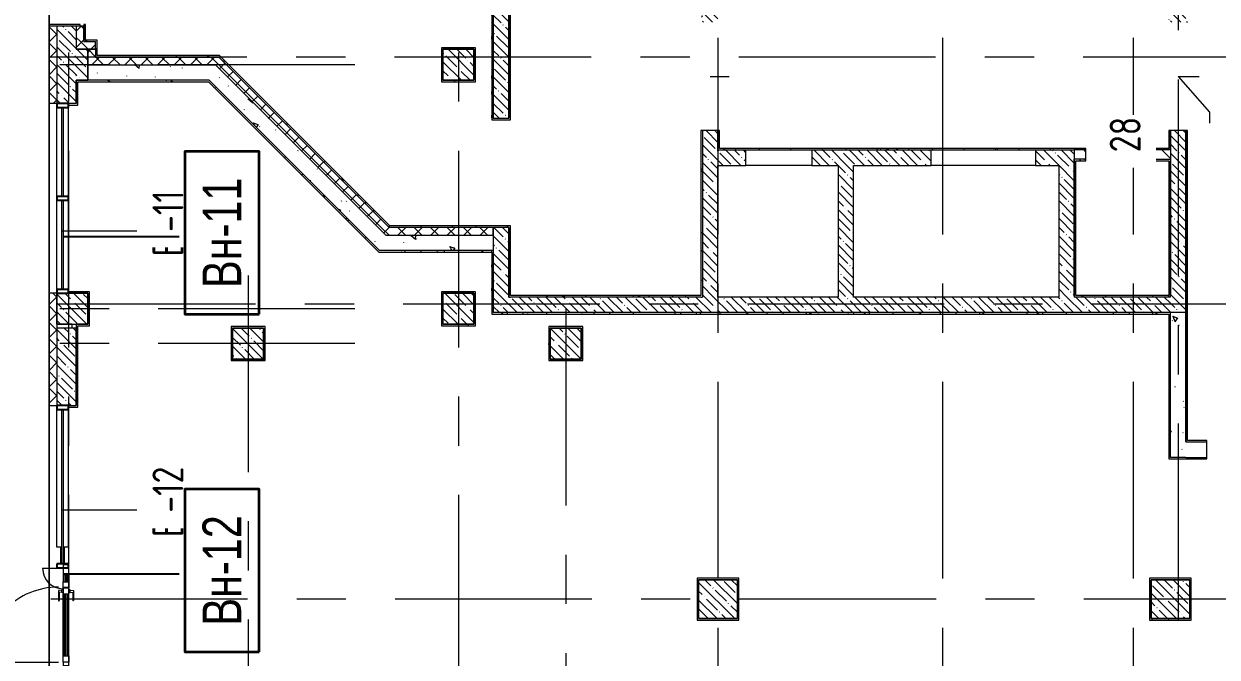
# Model space of a CAD drawing. Header units: metres. Extents: x 50 to 891, y -1294 to 247.
# Drawn here: x 189.6 to 266.6, y -1092.2 to -1051.3 of the extents above; entities that cross this region are included whole.
import ezdxf
from ezdxf.enums import TextEntityAlignment as Align

# ---------------------------------------------------------------- set-up
doc = ezdxf.new("R2010")
doc.units = ezdxf.units.M
doc.linetypes.add('Линия сетки', pattern=[22.225, 12.7, -3.175, 3.175, -3.175])
for name, color, linetype, lineweight in [('A-DETL-GENF', 1, 'Continuous', 9), ('A-DOOR', 1, 'Continuous', 9), ('A-GENM', 13, 'Continuous', 9), ('A-GLAZ-CURT', 1, 'Continuous', 9), ('A-GLAZ-CWMG', 1, 'Continuous', 9)]:
    doc.layers.add(name, color=color, linetype=linetype, lineweight=lineweight)
for name, color, linetype in [('ВИТРАЖИ', 1, 'Continuous'), ('МАРКИ', 3, 'Continuous'), ('ПЛАН', 8, 'Continuous')]:
    doc.layers.add(name, color=color, linetype=linetype)
doc.styles.add('ISOCPEUR', font='isocpeur.ttf', dxfattribs={"width": 0.8, "height": 200})
doc.styles.add('ISOCPEUR_1', font='isocpeur.ttf', dxfattribs={"width": 0.8, "height": 250})
pattern_1 = [(140, (-1795.439, 1051.8707), (0.318779, 3.6436825), [0.381, -4.191]), (85, (-1795.439, 1051.8707), (-3.821138, -0.704858), [0.3048, -3.3528]), (190.451, (-1795.4123, 1052.1743), (-3.5023338, 2.93885), [0.3238, -3.5618]), (136.184, (-1796.455, 1051.8707), (0.840855, 5.421581), [0.5715, -6.2865]), (186.636, (-1796.385, 1052.3225), (-4.948549, 4.74805), [0.4857, -5.3427]), (81.184, (-1796.455, 1051.8707), (-4.948506, 4.748103), [0.4572, -5.0292]), (111, (-1796.201, 1052.3787), (2.0453028, 3.0322893), [0.381, -4.191]), (56, (-1796.201, 1052.3787), (-3.6837646, 1.2360417), [0.3048, -3.3528]), (161.451, (-1796.0305, 1052.6314), (-1.6384274, 4.2683413), [0.3238, -3.5618]), (127.5, (-1795.4389, 1051.8707), (-1.6911006, 0.06177347), [0.03353, -3.27863, 0.03353, -3.37007, -3.3655]), (127.5, (-1795.4389, 1051.8707), (-1.6911006, 0.06177347), [-6.71576, 0.03353, -3.33197]), (97.5, (-1795.4389, 1051.8707), (-2.0036106, 1.3363944), [0.03353, -1.90703, 0.03353, -3.20243, -1.2827]), (97.5, (-1795.4389, 1051.8707), (-2.0036106, 1.3363944), [-5.17652, 0.03353, -1.24917]), (57.5, (-1795.4389, 1050.7378), (0.1145767, 2.71181666), [0.03353, -1.23647, 0.03353, -9.18667]), (57.5, (-1795.4389, 1050.7378), (0.1145767, 2.71181666), [-1.30353, -3.92887, 0.03353, -5.22427]), (47.5, (-1795.439, 1050.2298), (-0.5085355, 2.9625848), [0.03353, -1.61747, 0.03353, -6.33171]), (47.5, (-1795.439, 1050.2298), (-0.5085355, 2.9625848), [-1.68453, -2.59791, 0.03353, -3.70027])]
pattern_2 = [(135, (-1795.4389, 1051.8707), (-0.57024626, -0.57024626), []), (135, (-1795.4389, 1052.4409), (-0.57024626, -0.57024626), [1.008065, -0.201615, 0.016765, -0.18485])]
pattern_3 = [(135, (-1795.4389, 1051.87066), (-0.53033009, -0.53033009), []), (225, (-1795.4389, 1051.87066), (0.53033009, -0.53033009), [])]
pattern_4 = [(90, (-1795.4389, 1051.87066), (-0.508, 2.032), [0.16764, -1.35636, 0.16764, -9.48436]), (90, (-1795.4389, 1051.87066), (-0.508, 2.032), [-1.69164, -1.35636, 0.16764, -2.88036, -5.08]), (90, (-1795.4389, 1051.87066), (-0.508, 2.032), [-6.096, 0.16764, -1.35636, 0.16764, -3.38836]), (90, (-1795.4389, 1051.87066), (-0.508, 2.032), [-7.78764, -0.84836, 0.16764, -2.37236]), (210, (-1795.6929, 1052.63266), (-1.50576362, -1.455940905), [0.16764, -1.35636, 0.16764, -9.48436]), (210, (-1795.6929, 1052.63266), (-1.50576362, -1.455940905), [-1.69164, -1.35636, 0.16764, -2.88036, -5.08]), (210, (-1795.6929, 1052.63266), (-1.50576362, -1.455940905), [-6.096, 0.16764, -1.35636, 0.16764, -3.38836]), (210, (-1795.6929, 1052.63266), (-1.50576362, -1.455940905), [-7.78764, -0.84836, 0.16764, -2.37236]), (330, (-1796.7089, 1052.88666), (2.01376362, -0.576059095), [0.16764, -1.35636, 0.16764, -9.48436]), (330, (-1796.7089, 1052.88666), (2.01376362, -0.576059095), [-1.69164, -1.35636, 0.16764, -2.88036, -5.08]), (330, (-1796.7089, 1052.88666), (2.01376362, -0.576059095), [-6.096, 0.16764, -1.35636, 0.16764, -3.38836]), (330, (-1796.7089, 1052.88666), (2.01376362, -0.576059095), [-7.78764, -0.84836, 0.16764, -2.37236])]

# ---------------------------------------------------------------- blocks, each defined once
blk = doc.blocks.new('Системная панель - С остеклением-7408809--1Г')
at = {"layer": 'A-GLAZ-CURT', "lineweight": 18}
for p, q in [((997.5, 12.5), (-997.5, 12.5)), ((-997.5, 12.5), (-997.5, -12.5)), ((997.5, -12.5), (997.5, 12.5)), ((-997.5, -12.5), (997.5, -12.5))]:
    blk.add_line(p, q, dxfattribs=at)
blk = doc.blocks.new('Прямоугольный импост - 50 x 150 мм-7408672--1Г')
at = {"layer": 'A-GLAZ-CWMG'}
for p, q in [((-22549, 465382), (-22549, 465444)), ((-22549, 465444), (-20769, 465444)), ((-22549, 465294), (-22549, 465357)), ((-22549, 465294), (-20769, 465294))]:
    blk.add_line(p, q, dxfattribs=at)
blk = doc.blocks.new('Прямоугольный импост - 50 x 150 мм-7358238--1Г')
at = {"layer": 'A-GLAZ-CWMG', "lineweight": 25}
for p, q in [((0, 75), (-50, 75)), ((-50, 75), (-50, -75)), ((0, -75), (0, 75)), ((-50, -75), (0, -75))]:
    blk.add_line(p, q, dxfattribs=at)
blk = doc.blocks.new('Прямоугольный импост - 50 x 150 мм-7358232--1Г')
at = {"layer": 'A-GLAZ-CWMG', "lineweight": 25}
for p, q in [((-25, 75), (25, 75)), ((-25, -75), (-25, 75)), ((25, 75), (25, -75)), ((25, -75), (-25, -75))]:
    blk.add_line(p, q, dxfattribs=at)
blk = doc.blocks.new('Системная панель - С остеклением-7408893--1Г')
at = {"layer": 'A-GLAZ-CURT', "lineweight": 18}
for p, q in [((575, 12.5), (-575, 12.5)), ((-575, 12.5), (-575, -12.5)), ((575, -12.5), (575, 12.5)), ((-575, -12.5), (575, -12.5))]:
    blk.add_line(p, q, dxfattribs=at)
blk = doc.blocks.new('Прямоугольный импост - 50 x 150 мм-6423688--1Г')
at = {"layer": 'A-GLAZ-CWMG'}
for p, q in [((-18019, 465444), (-16869, 465444)), ((-18019, 465294), (-16869, 465294))]:
    blk.add_line(p, q, dxfattribs=at)
blk = doc.blocks.new('Системная панель - С остеклением-7408898--1Г')
at = {"layer": 'A-GLAZ-CURT', "lineweight": 18}
for p, q in [((575, 12.5), (-575, 12.5)), ((-575, 12.5), (-575, -12.5)), ((575, -12.5), (575, 12.5)), ((-575, -12.5), (575, -12.5))]:
    blk.add_line(p, q, dxfattribs=at)
blk = doc.blocks.new('Прямоугольный импост - 50 x 150 мм-4334361--1Г')
at = {"layer": 'A-GLAZ-CWMG'}
for p, q in [((-19219, 465444), (-18649, 465444)), ((-19219, 465294), (-18649, 465294))]:
    blk.add_line(p, q, dxfattribs=at)
blk = doc.blocks.new('Прямоугольный импост - 50 x 150 мм-6423692--1Г')
at = {"layer": 'A-GLAZ-CWMG'}
for p, q in [((-18280, 465444), (-18069, 465444)), ((-18280, 465294), (-18069, 465294))]:
    blk.add_line(p, q, dxfattribs=at)
blk = doc.blocks.new('Прямоугольный импост - 50 x 150 мм-7358237--1Г')
at = {"layer": 'A-GLAZ-CWMG', "lineweight": 25}
for p, q in [((-50, 75), (0, 75)), ((-50, -75), (-50, 75)), ((0, 75), (0, -75)), ((0, -75), (-50, -75))]:
    blk.add_line(p, q, dxfattribs=at)
blk = doc.blocks.new('Прямоугольный импост - 50 x 150 мм-7358475--1Г')
at = {"layer": 'A-GLAZ-CWMG', "lineweight": 25}
for p, q in [((-25, 75), (25, 75)), ((-25, -75), (-25, 75)), ((25, 75), (25, -75)), ((25, -75), (-25, -75))]:
    blk.add_line(p, q, dxfattribs=at)
blk = doc.blocks.new('Прямоугольный импост - 50 x 150 мм-4334293--1Г')
at = {"layer": 'A-GLAZ-CWMG'}
for p, q in [((-18649, 465444), (-18280, 465444)), ((-18649, 465294), (-18280, 465294))]:
    blk.add_line(p, q, dxfattribs=at)
blk = doc.blocks.new('Прямоугольный импост - 50х50-7408692--1Г')
at = {"layer": 'A-GLAZ-CWMG'}
for p, q in [((-22764, 465394), (-22549, 465394)), ((-22549, 465394), (-22549, 465382)), ((-22764, 465344), (-22549, 465344)), ((-22549, 465357), (-22549, 465344))]:
    blk.add_line(p, q, dxfattribs=at)
blk = doc.blocks.new('Дверь полуторка - 1300 x 2440 П _для витража_-7385846--1Г')
at = {"layer": 'A-DETL-GENF'}
for p, q in [((-606, -82), (-606, -5)), ((-606, -5), (-524, -5)), ((-524, -82), (-606, -82)), ((-524, -5), (-524, -82)), ((-524, -5), (281, -5)), ((276, -13), (-524, -13)), ((276, -19), (-524, -19)), ((-524, -35), (276, -35)), ((-524, -39), (276, -39)), ((276, -55), (-524, -55)), ((276, -61), (-524, -61)), ((-524, -82), (276, -82)), ((276, -5), (276, -82)), ((357, -5), (276, -5)), ((276, -82), (357, -82)), ((347, -82), (347, -5)), ((347, -5), (429, -5)), ((429, -82), (347, -82)), ((357, -82), (357, -5)), ((524, -5), (424, -5)), ((429, -5), (429, -82)), ((429, -13), (524, -13)), ((429, -19), (524, -19)), ((524, -35), (429, -35)), ((524, -39), (429, -39)), ((429, -55), (524, -55)), ((429, -61), (524, -61)), ((524, -82), (429, -82)), ((605, -5), (524, -5)), ((524, -5), (524, -82)), ((524, -82), (605, -82)), ((605, -82), (605, -5))]:
    blk.add_line(p, q, dxfattribs=at)
at = {"layer": 'A-DOOR'}
for p, q in [((-606, 1023), (-606, 55)), ((605, 258), (605, -5)), ((-651, -5), (-651, -82)), ((-606, -5), (-651, -5)), ((-651, -82), (-606, -82)), ((-606, -82), (-606, -5)), ((650, -5), (605, -5)), ((605, -5), (605, -82)), ((605, -82), (650, -82)), ((650, -82), (650, -5))]:
    blk.add_line(p, q, dxfattribs=at)
for centre, radius, start, end in [((-606, 55), 968, 360, 90), ((605, -5), 263, 90, 180)]:
    blk.add_arc(centre, radius, start, end, dxfattribs=at)
at = {"layer": 'A-GENM'}
for p, q in [((187, 52), (187, 46)), ((292, 43), (190, 43)), ((320, 55), (191, 55)), ((297, 11), (292, 43)), ((293, -5), (293, 11)), ((293, 11), (325, 11)), ((322, 11), (320, 55)), ((325, 11), (325, -5)), ((187, -139), (187, -133)), ((292, -130), (190, -130)), ((320, -142), (191, -142)), ((297, -98), (292, -130)), ((325, -5), (293, -5)), ((325, -82), (293, -82)), ((293, -82), (293, -98)), ((293, -98), (325, -98)), ((322, -98), (320, -142)), ((325, -98), (325, -82))]:
    blk.add_line(p, q, dxfattribs=at)
for centre, radius, start, end in [((191, 52), 3.06, 86.3413, 180), ((190, 46), 2.92, 180, 270), ((190, -133), 2.92, 90, 180), ((191, -139), 3.06, 180, 273.6587)]:
    blk.add_arc(centre, radius, start, end, dxfattribs=at)

msp = doc.modelspace()

# ---------------------------------------------------------------- hatches: boundary and pattern name
at = {"layer": 'ПЛАН', "lineweight": 13}
h = msp.add_hatch(dxfattribs=at)
h.set_pattern_fill('FP_4', color=8, scale=0.005, angle=90, style=0, pattern_type=2)
h.set_pattern_definition(pattern_3)
h.paths.add_polyline_path([(191.72, -1002.619), (191.72, -1001.619), (191.22, -1001.619), (191.22, -1004.619), (191.72, -1004.619)])
h.paths.add_polyline_path([(191.72, -1070.919), (191.72, -1068.669), (191.22, -1068.669), (191.22, -1070.919)])
h = msp.add_hatch(dxfattribs=at)
h.set_pattern_fill('FP_2', color=8, scale=0.005, angle=90, style=0, pattern_type=2)
h.set_pattern_definition(pattern_2)
h.paths.add_polyline_path([(220.895, -1068.919), (220.895, -1064.419), (219.895, -1064.419), (219.895, -1068.919)])
h.paths.add_polyline_path([(220.895, -1029.169), (220.895, -1020.369), (219.895, -1020.369), (219.895, -1037.919), (220.895, -1037.919), (220.895, -1031.675)])
h.paths.add_polyline_path([(220.895, -1049.919), (220.895, -1044.969), (219.895, -1044.969), (219.895, -1057.369), (220.895, -1057.369)])
h = msp.add_hatch(dxfattribs=at)
h.set_pattern_fill('FP_5', color=8, scale=0.005, angle=90, style=0, pattern_type=2)
h.set_pattern_definition(pattern_4)
h.paths.add_polyline_path([(219.895, -1029.519), (219.795, -1029.519), (219.795, -1038.019), (219.895, -1038.019), (219.895, -1031.675)])
h.paths.add_polyline_path([(219.895, -1044.969), (219.895, -1044.869), (219.795, -1044.869), (219.795, -1057.469), (219.895, -1057.469), (219.895, -1046.332)])
h = msp.add_hatch(dxfattribs=at)
h.set_pattern_fill('FP_5', color=8, scale=0.005, angle=90, style=0, pattern_type=2)
h.set_pattern_definition(pattern_4)
h.paths.add_polyline_path([(264.695, -1078.269), (264.695, -1058.169), (264.595, -1058.169), (264.595, -1078.269)])
h.paths.add_polyline_path([(264.695, -1039.003), (264.695, -1035.319), (264.595, -1035.319), (264.595, -1051.169), (264.695, -1051.169), (264.695, -1046.332)])
h = msp.add_hatch(dxfattribs=at)
h.set_pattern_fill('FP_2', color=8, scale=0.005, angle=90, style=0, pattern_type=2)
h.set_pattern_definition(pattern_2)
h.paths.add_polyline_path([(264.595, -1051.169), (264.595, -1048.919), (263.595, -1048.919), (263.595, -1051.169), (263.861, -1051.169)])
h.paths.add_polyline_path([(264.595, -1060.99), (264.595, -1058.169), (263.595, -1058.169), (263.595, -1069.919), (264.595, -1069.919)])
h = msp.add_hatch(dxfattribs=at)
h.set_pattern_fill('FP_5', color=8, scale=0.005, angle=90, style=0, pattern_type=2)
h.set_pattern_definition(pattern_4)
h.paths.add_polyline_path([(220.995, -1064.319), (220.895, -1064.319), (220.895, -1068.919), (220.995, -1068.919), (220.995, -1068.318)])
h.paths.add_polyline_path([(220.995, -1057.469), (220.995, -1049.919), (220.895, -1049.919), (220.895, -1057.469)])
h = msp.add_hatch(dxfattribs=at)
h.set_pattern_fill('FP_5', color=8, scale=0.005, angle=90, style=0, pattern_type=2)
h.set_pattern_definition(pattern_4)
h.paths.add_polyline_path([(233.395, -1051.169), (233.395, -1050.019), (233.295, -1050.019), (233.295, -1051.169)])
h.paths.add_polyline_path([(233.395, -1060.99), (233.395, -1058.169), (233.295, -1058.169), (233.295, -1068.919), (233.395, -1068.919)])
h = msp.add_hatch(dxfattribs=at)
h.set_pattern_fill('FP_2', color=8, scale=0.005, angle=90, style=0, pattern_type=2)
h.set_pattern_definition(pattern_2)
h.paths.add_polyline_path([(234.395, -1059.419), (234.395, -1058.169), (233.395, -1058.169), (233.395, -1068.919), (234.395, -1068.919), (234.395, -1060.419)])
h.paths.add_polyline_path([(234.395, -1051.169), (234.395, -1049.919), (233.395, -1049.919), (233.395, -1051.169)])
h = msp.add_hatch(dxfattribs=at)
h.set_pattern_fill('FP_5', color=8, scale=0.005, angle=90, style=0, pattern_type=2)
h.set_pattern_definition(pattern_4)
h.paths.add_polyline_path([(263.595, -1051.169), (263.595, -1050.019), (263.495, -1050.019), (263.495, -1051.169)])
h.paths.add_polyline_path([(263.595, -1059.419), (263.595, -1058.169), (263.495, -1058.169), (263.495, -1059.419)])
h = msp.add_hatch(dxfattribs=at)
h.set_pattern_fill('FP_4', color=8, scale=0.005, angle=90, style=0, pattern_type=2)
h.set_pattern_definition(pattern_3)
h.paths.add_polyline_path([(191.72, -1053.661), (191.72, -1051.419), (191.22, -1051.419), (191.22, -1056.419), (191.72, -1056.419)])
h = msp.add_hatch(dxfattribs=at)
h.set_pattern_fill('FP_2', color=8, scale=0.005, angle=90, style=0, pattern_type=2)
h.set_pattern_definition(pattern_2)
h.paths.add_polyline_path([(192.97, -1051.419), (191.72, -1051.419), (191.72, -1056.419), (192.97, -1056.419), (192.97, -1052.919)])
h = msp.add_hatch(dxfattribs=at)
h.set_pattern_fill('FP_4', color=8, scale=0.005, angle=90, style=0, pattern_type=2)
h.set_pattern_definition(pattern_3)
h.paths.add_polyline_path([(193.47, -1052.419), (193.47, -1051.419), (192.97, -1051.419), (192.97, -1052.419)])
h = msp.add_hatch(dxfattribs=at)
h.set_pattern_fill('FP_4', color=8, scale=0.005, angle=90, style=0, pattern_type=2)
h.set_pattern_definition(pattern_3)
h.paths.add_polyline_path([(194.22, -1052.419), (192.97, -1052.419), (192.97, -1052.919), (194.22, -1052.919)])
h = msp.add_hatch(dxfattribs=at)
h.set_pattern_fill('FP_5', color=8, scale=0.005, angle=90, style=0, pattern_type=2)
h.set_pattern_definition(pattern_4)
h.paths.add_polyline_path([(194.32, -1052.319), (193.47, -1052.319), (193.47, -1052.419), (194.32, -1052.419)])
h = msp.add_hatch(dxfattribs=at)
h.set_pattern_fill('FP_5', color=8, scale=0.005, angle=90, style=0, pattern_type=2)
h.set_pattern_definition(pattern_4)
h.paths.add_polyline_path([(194.32, -1052.419), (194.22, -1052.419), (194.22, -1053.319), (194.32, -1053.319)])
h = msp.add_hatch(dxfattribs=at)
h.set_pattern_fill('FP_5', color=8, scale=0.005, angle=90, style=0, pattern_type=2)
h.set_pattern_definition(pattern_4)
h.paths.add_polyline_path([(218.645, -1052.919), (218.645, -1052.819), (216.545, -1052.819), (216.545, -1052.919), (216.645, -1052.919)])
h = msp.add_hatch(dxfattribs=at)
h.set_pattern_fill('FP_5', color=8, scale=0.005, angle=90, style=0, pattern_type=2)
h.set_pattern_definition(pattern_4)
h.paths.add_polyline_path([(218.745, -1054.919), (218.745, -1052.819), (218.645, -1052.819), (218.645, -1054.919)])
h = msp.add_hatch(dxfattribs=at)
h.set_pattern_fill('FP_2', color=8, scale=0.005, angle=90, style=0, pattern_type=2)
h.set_pattern_definition(pattern_2)
h.paths.add_polyline_path([(193.72, -1052.919), (192.97, -1052.919), (192.97, -1054.919), (193.72, -1054.919), (193.72, -1053.419)])
h = msp.add_hatch(dxfattribs=at)
h.set_pattern_fill('FP_4', color=8, scale=0.005, angle=90, style=0, pattern_type=2)
h.set_pattern_definition(pattern_3)
h.paths.add_polyline_path([(194.22, -1053.419), (194.22, -1052.919), (193.72, -1052.919), (193.72, -1053.419)])
h = msp.add_hatch(dxfattribs=at)
h.set_pattern_fill('FP_4', color=8, scale=0.005, angle=90, style=0, pattern_type=2)
h.set_pattern_definition(pattern_3)
h.paths.add_polyline_path([(202.17, -1053.419), (193.72, -1053.419), (193.72, -1053.919), (201.964, -1053.919), (201.819, -1053.774), (202.17, -1053.422)])
h = msp.add_hatch(dxfattribs=at)
h.set_pattern_fill('FP_5', color=8, scale=0.005, angle=90, style=0, pattern_type=2)
h.set_pattern_definition(pattern_4)
h.paths.add_polyline_path([(202.212, -1053.319), (194.22, -1053.319), (194.22, -1053.419), (202.171, -1053.419)])
h = msp.add_hatch(dxfattribs=at)
h.set_pattern_fill('FP_4', color=8, scale=0.005, angle=90, style=0, pattern_type=2)
h.set_pattern_definition(pattern_3)
h.paths.add_polyline_path([(213.171, -1064.419), (202.17, -1053.422), (201.819, -1053.774), (212.464, -1064.419)])
h = msp.add_hatch(dxfattribs=at)
h.set_pattern_fill('FP_5', color=8, scale=0.005, angle=90, style=0, pattern_type=2)
h.set_pattern_definition(pattern_4)
h.paths.add_polyline_path([(213.212, -1064.319), (202.212, -1053.319), (202.171, -1053.419), (213.071, -1064.319)])
h = msp.add_hatch(dxfattribs=at)
h.set_pattern_fill('FP_5', color=8, scale=0.005, angle=90, style=0, pattern_type=2)
h.set_pattern_definition(pattern_4)
h.paths.add_polyline_path([(216.645, -1052.919), (216.545, -1052.919), (216.545, -1054.919), (216.645, -1054.919)])
h = msp.add_hatch(dxfattribs=at)
h.set_pattern_fill('FP_2', color=8, scale=0.005, angle=90, style=0, pattern_type=2)
h.set_pattern_definition(pattern_2)
h.paths.add_polyline_path([(218.645, -1052.919), (216.645, -1052.919), (216.645, -1054.919), (218.645, -1054.919)])
h = msp.add_hatch(dxfattribs=at)
h.set_pattern_fill('FP_3', color=8, scale=0.005, angle=90, style=0, pattern_type=2)
h.set_pattern_definition(pattern_1)
h.paths.add_polyline_path([(202.964, -1054.919), (201.964, -1053.919), (193.72, -1053.919), (193.72, -1054.919), (201.549, -1054.919)])
h = msp.add_hatch(dxfattribs=at)
h.set_pattern_fill('FP_5', color=8, scale=0.005, angle=90, style=0, pattern_type=2)
h.set_pattern_definition(pattern_4)
h.paths.add_polyline_path([(193.07, -1056.419), (193.07, -1054.919), (192.97, -1054.919), (192.97, -1056.419)])
h = msp.add_hatch(dxfattribs=at)
h.set_pattern_fill('FP_5', color=8, scale=0.005, angle=90, style=0, pattern_type=2)
h.set_pattern_definition(pattern_4)
h.paths.add_polyline_path([(201.649, -1055.019), (201.549, -1054.919), (193.07, -1054.919), (193.07, -1055.019), (201.508, -1055.019)])
h = msp.add_hatch(dxfattribs=at)
h.set_pattern_fill('FP_5', color=8, scale=0.005, angle=90, style=0, pattern_type=2)
h.set_pattern_definition(pattern_4)
h.paths.add_polyline_path([(212.649, -1066.019), (201.649, -1055.019), (201.508, -1055.019), (212.508, -1066.019)])
h = msp.add_hatch(dxfattribs=at)
h.set_pattern_fill('FP_3', color=8, scale=0.005, angle=90, style=0, pattern_type=2)
h.set_pattern_definition(pattern_1)
h.paths.add_polyline_path([(212.964, -1064.919), (202.964, -1054.919), (201.549, -1054.919), (211.549, -1064.919)])
h = msp.add_hatch(dxfattribs=at)
h.set_pattern_fill('FP_5', color=8, scale=0.005, angle=90, style=0, pattern_type=2)
h.set_pattern_definition(pattern_4)
h.paths.add_polyline_path([(218.745, -1055.019), (218.745, -1054.919), (216.545, -1054.919), (216.545, -1055.019)])
h = msp.add_hatch(dxfattribs=at)
h.set_pattern_fill('FP_2', color=8, scale=0.005, angle=90, style=0, pattern_type=2)
h.set_pattern_definition(pattern_2)
h.paths.add_polyline_path([(256.395, -1060.419), (256.395, -1059.419), (254.895, -1059.419), (254.895, -1060.419)])
h.paths.add_polyline_path([(248.145, -1060.419), (248.145, -1059.419), (240.445, -1059.419), (240.445, -1060.419), (243.145, -1060.419)])
h.paths.add_polyline_path([(236.195, -1059.419), (234.395, -1059.419), (234.395, -1060.419), (236.195, -1060.419)])
h = msp.add_hatch(dxfattribs=at)
h.set_pattern_fill('FP_5', color=8, scale=0.005, angle=90, style=0, pattern_type=2)
h.set_pattern_definition(pattern_4)
h.paths.add_polyline_path([(263.495, -1059.319), (262.145, -1059.319), (262.145, -1059.419), (263.495, -1059.419)])
h.paths.add_polyline_path([(258.145, -1059.319), (234.495, -1059.319), (234.495, -1059.419), (258.145, -1059.419)])
h = msp.add_hatch(dxfattribs=at)
h.set_pattern_fill('FP_2', color=8, scale=0.005, angle=90, style=0, pattern_type=2)
h.set_pattern_definition(pattern_2)
h.paths.add_polyline_path([(257.395, -1060.019), (257.395, -1059.419), (256.395, -1059.419), (256.395, -1068.919), (257.395, -1068.919), (257.395, -1060.99)])
h = msp.add_hatch(dxfattribs=at)
h.set_pattern_fill('FP_1', color=8, scale=0.005, angle=90, style=0, pattern_type=2)
h.set_pattern_definition([(135, (-1795.4389, 1051.8707), (-1.2572359, -1.2572359), []), (135, (-1797.3439, 1051.8707), (-1.2572359, -1.2572359), [])])
h.paths.add_polyline_path([(263.595, -1059.419), (262.145, -1059.419), (262.145, -1060.019), (263.595, -1060.019)])
h.paths.add_polyline_path([(258.145, -1060.019), (258.145, -1059.419), (257.395, -1059.419), (257.395, -1060.019), (257.495, -1060.019)])
h = msp.add_hatch(dxfattribs=at)
h.set_pattern_fill('FP_2', color=8, scale=0.005, angle=90, style=0, pattern_type=2)
h.set_pattern_definition(pattern_2)
h.paths.add_polyline_path([(243.145, -1060.419), (242.145, -1060.419), (242.145, -1068.919), (243.145, -1068.919), (243.145, -1060.99)])
h = msp.add_hatch(dxfattribs=at)
h.set_pattern_fill('FP_5', color=8, scale=0.005, angle=90, style=0, pattern_type=2)
h.set_pattern_definition(pattern_4)
h.paths.add_polyline_path([(257.495, -1060.99), (257.495, -1060.019), (257.395, -1060.019), (257.395, -1068.819), (257.495, -1068.819)])
h = msp.add_hatch(dxfattribs=at)
h.set_pattern_fill('FP_5', color=8, scale=0.005, angle=90, style=0, pattern_type=2)
h.set_pattern_definition(pattern_4)
h.paths.add_polyline_path([(263.595, -1060.019), (262.145, -1060.019), (262.145, -1060.119), (263.595, -1060.119)])
h.paths.add_polyline_path([(258.145, -1060.019), (257.495, -1060.019), (257.495, -1060.119), (258.145, -1060.119)])
h = msp.add_hatch(dxfattribs=at)
h.set_pattern_fill('FP_5', color=8, scale=0.005, angle=90, style=0, pattern_type=2)
h.set_pattern_definition(pattern_4)
h.paths.add_polyline_path([(263.595, -1060.119), (263.495, -1060.119), (263.495, -1068.819), (263.595, -1068.819), (263.595, -1060.99)])
h = msp.add_hatch(dxfattribs=at)
h.set_pattern_fill('FP_4', color=8, scale=0.005, angle=90, style=0, pattern_type=2)
h.set_pattern_definition(pattern_3)
h.paths.add_polyline_path([(219.895, -1064.919), (219.895, -1064.419), (212.464, -1064.419), (212.964, -1064.919), (214.658, -1064.919)])
h = msp.add_hatch(dxfattribs=at)
h.set_pattern_fill('FP_5', color=8, scale=0.005, angle=90, style=0, pattern_type=2)
h.set_pattern_definition(pattern_4)
h.paths.add_polyline_path([(219.845, -1064.319), (213.071, -1064.319), (213.171, -1064.419), (219.845, -1064.419)])
h = msp.add_hatch(dxfattribs=at)
h.set_pattern_fill('FP_5', color=8, scale=0.005, angle=90, style=0, pattern_type=2)
h.set_pattern_definition(pattern_4)
h.paths.add_polyline_path([(220.895, -1064.419), (220.895, -1064.319), (219.845, -1064.319), (219.845, -1064.419), (219.895, -1064.419)])
h = msp.add_hatch(dxfattribs=at)
h.set_pattern_fill('FP_3', color=8, scale=0.005, angle=90, style=0, pattern_type=2)
h.set_pattern_definition(pattern_1)
h.paths.add_polyline_path([(219.895, -1064.919), (211.549, -1064.919), (212.549, -1065.919), (219.895, -1065.919)])
h = msp.add_hatch(dxfattribs=at)
h.set_pattern_fill('FP_5', color=8, scale=0.005, angle=90, style=0, pattern_type=2)
h.set_pattern_definition(pattern_4)
h.paths.add_polyline_path([(219.895, -1066.019), (219.895, -1065.919), (212.549, -1065.919), (212.649, -1066.019), (219.795, -1066.019)])
h = msp.add_hatch(dxfattribs=at)
h.set_pattern_fill('FP_5', color=8, scale=0.005, angle=90, style=0, pattern_type=2)
h.set_pattern_definition(pattern_4)
h.paths.add_polyline_path([(219.895, -1066.019), (219.795, -1066.019), (219.795, -1070.019), (219.895, -1070.019), (219.895, -1068.318)])
h = msp.add_hatch(dxfattribs=at)
h.set_pattern_fill('FP_2', color=8, scale=0.005, angle=90, style=0, pattern_type=2)
h.set_pattern_definition(pattern_2)
h.paths.add_polyline_path([(193.72, -1068.669), (191.72, -1068.669), (191.72, -1070.669), (193.72, -1070.669)])
h = msp.add_hatch(dxfattribs=at)
h.set_pattern_fill('FP_2', color=8, scale=0.005, angle=90, style=0, pattern_type=2)
h.set_pattern_definition(pattern_2)
h.paths.add_polyline_path([(218.645, -1068.669), (216.645, -1068.669), (216.645, -1070.669), (218.645, -1070.669)])
h = msp.add_hatch(dxfattribs=at)
h.set_pattern_fill('FP_2', color=8, scale=0.005, angle=90, style=0, pattern_type=2)
h.set_pattern_definition(pattern_2)
h.paths.add_polyline_path([(263.595, -1069.919), (263.595, -1068.919), (219.895, -1068.919), (219.895, -1069.919), (248.886, -1069.919)])
h = msp.add_hatch(dxfattribs=at)
h.set_pattern_fill('FP_5', color=8, scale=0.005, angle=90, style=0, pattern_type=2)
h.set_pattern_definition(pattern_4)
h.paths.add_polyline_path([(233.295, -1068.819), (220.995, -1068.819), (220.995, -1068.919), (233.295, -1068.919)])
h = msp.add_hatch(dxfattribs=at)
h.set_pattern_fill('FP_5', color=8, scale=0.005, angle=90, style=0, pattern_type=2)
h.set_pattern_definition(pattern_4)
h.paths.add_polyline_path([(263.595, -1068.919), (263.595, -1068.819), (257.395, -1068.819), (257.395, -1068.919)])
h = msp.add_hatch(dxfattribs=at)
h.set_pattern_fill('FP_5', color=8, scale=0.005, angle=90, style=0, pattern_type=2)
h.set_pattern_definition(pattern_4)
h.paths.add_polyline_path([(263.595, -1069.919), (219.895, -1069.919), (219.895, -1070.019), (263.595, -1070.019)])
h = msp.add_hatch(dxfattribs=at)
h.set_pattern_fill('FP_5', color=8, scale=0.005, angle=90, style=0, pattern_type=2)
h.set_pattern_definition(pattern_4)
h.paths.add_polyline_path([(263.595, -1070.019), (263.495, -1070.019), (263.495, -1079.369), (263.595, -1079.369), (263.595, -1075.647)])
h = msp.add_hatch(dxfattribs=at)
h.set_pattern_fill('FP_3', color=8, scale=0.005, angle=90, style=0, pattern_type=2)
h.set_pattern_definition(pattern_1)
h.paths.add_polyline_path([(264.595, -1069.919), (263.595, -1069.919), (263.595, -1079.269), (264.595, -1079.269), (264.595, -1075.647)])
h = msp.add_hatch(dxfattribs=at)
h.set_pattern_fill('FP_4', color=8, scale=0.005, angle=90, style=0, pattern_type=2)
h.set_pattern_definition(pattern_3)
h.paths.add_polyline_path([(191.72, -1075.919), (191.72, -1070.919), (191.22, -1070.919), (191.22, -1075.919)])
h = msp.add_hatch(dxfattribs=at)
h.set_pattern_fill('FP_2', color=8, scale=0.005, angle=90, style=0, pattern_type=2)
h.set_pattern_definition(pattern_2)
h.paths.add_polyline_path([(192.97, -1070.919), (191.72, -1070.919), (191.72, -1075.919), (192.97, -1075.919)])
h = msp.add_hatch(dxfattribs=at)
h.set_pattern_fill('FP_5', color=8, scale=0.005, angle=90, style=0, pattern_type=2)
h.set_pattern_definition(pattern_4)
h.paths.add_polyline_path([(193.07, -1075.919), (193.07, -1070.669), (192.97, -1070.669), (192.97, -1075.919)])
h = msp.add_hatch(dxfattribs=at)
h.set_pattern_fill('FP_5', color=8, scale=0.005, angle=90, style=0, pattern_type=2)
h.set_pattern_definition(pattern_4)
h.paths.add_polyline_path([(203.07, -1070.919), (202.97, -1070.919), (202.97, -1072.919), (203.07, -1072.919)])
h = msp.add_hatch(dxfattribs=at)
h.set_pattern_fill('FP_2', color=8, scale=0.005, angle=90, style=0, pattern_type=2)
h.set_pattern_definition(pattern_2)
h.paths.add_polyline_path([(205.07, -1070.919), (203.07, -1070.919), (203.07, -1072.919), (205.07, -1072.919)])
h = msp.add_hatch(dxfattribs=at)
h.set_pattern_fill('FP_5', color=8, scale=0.005, angle=90, style=0, pattern_type=2)
h.set_pattern_definition(pattern_4)
h.paths.add_polyline_path([(205.17, -1072.919), (205.17, -1070.819), (205.07, -1070.819), (205.07, -1072.919)])
h = msp.add_hatch(dxfattribs=at)
h.set_pattern_fill('FP_5', color=8, scale=0.005, angle=90, style=0, pattern_type=2)
h.set_pattern_definition(pattern_4)
h.paths.add_polyline_path([(218.745, -1070.669), (216.545, -1070.669), (216.545, -1070.769), (218.745, -1070.769)])
h = msp.add_hatch(dxfattribs=at)
h.set_pattern_fill('FP_5', color=8, scale=0.005, angle=90, style=0, pattern_type=2)
h.set_pattern_definition(pattern_4)
h.paths.add_polyline_path([(225.57, -1070.919), (225.57, -1070.819), (223.47, -1070.819), (223.47, -1070.919), (223.57, -1070.919)])
h = msp.add_hatch(dxfattribs=at)
h.set_pattern_fill('FP_5', color=8, scale=0.005, angle=90, style=0, pattern_type=2)
h.set_pattern_definition(pattern_4)
h.paths.add_polyline_path([(223.57, -1070.919), (223.47, -1070.919), (223.47, -1072.919), (223.57, -1072.919)])
h = msp.add_hatch(dxfattribs=at)
h.set_pattern_fill('FP_2', color=8, scale=0.005, angle=90, style=0, pattern_type=2)
h.set_pattern_definition(pattern_2)
h.paths.add_polyline_path([(225.57, -1070.919), (223.57, -1070.919), (223.57, -1072.919), (225.57, -1072.919)])
h = msp.add_hatch(dxfattribs=at)
h.set_pattern_fill('FP_5', color=8, scale=0.005, angle=90, style=0, pattern_type=2)
h.set_pattern_definition(pattern_4)
h.paths.add_polyline_path([(205.17, -1072.919), (202.97, -1072.919), (202.97, -1073.019), (205.17, -1073.019)])
h = msp.add_hatch(dxfattribs=at)
h.set_pattern_fill('FP_3', color=8, scale=0.005, angle=90, style=0, pattern_type=2)
h.set_pattern_definition(pattern_1)
h.paths.add_polyline_path([(273.295, -1078.269), (271.945, -1078.269), (271.945, -1079.269), (273.295, -1079.269)])
h.paths.add_polyline_path([(265.945, -1079.269), (265.945, -1078.269), (264.595, -1078.269), (264.595, -1079.269)])
h = msp.add_hatch(dxfattribs=at)
h.set_pattern_fill('FP_5', color=8, scale=0.005, angle=90, style=0, pattern_type=2)
h.set_pattern_definition(pattern_4)
h.paths.add_polyline_path([(273.195, -1078.269), (273.195, -1078.169), (271.945, -1078.169), (271.945, -1078.269)])
h.paths.add_polyline_path([(265.945, -1078.269), (265.945, -1078.169), (264.695, -1078.169), (264.695, -1078.269)])
h = msp.add_hatch(dxfattribs=at)
h.set_pattern_fill('FP_5', color=8, scale=0.005, angle=90, style=0, pattern_type=2)
h.set_pattern_definition(pattern_4)
h.paths.add_polyline_path([(274.395, -1079.269), (271.945, -1079.269), (271.945, -1079.369), (274.395, -1079.369)])
h.paths.add_polyline_path([(265.945, -1079.369), (265.945, -1079.269), (263.595, -1079.269), (263.595, -1079.369)])
h = msp.add_hatch(dxfattribs=at)
h.set_pattern_fill('FP_5', color=8, scale=0.005, angle=90, style=0, pattern_type=2)
h.set_pattern_definition(pattern_4)
h.paths.add_polyline_path([(235.645, -1087.069), (233.045, -1087.069), (233.045, -1087.169), (235.645, -1087.169)])
h = msp.add_hatch(dxfattribs=at)
h.set_pattern_fill('FP_5', color=8, scale=0.005, angle=90, style=0, pattern_type=2)
h.set_pattern_definition(pattern_4)
h.paths.add_polyline_path([(233.145, -1087.169), (233.045, -1087.169), (233.045, -1089.669), (233.145, -1089.669)])
h = msp.add_hatch(dxfattribs=at)
h.set_pattern_fill('FP_2', color=8, scale=0.005, angle=90, style=0, pattern_type=2)
h.set_pattern_definition(pattern_2)
h.paths.add_polyline_path([(235.645, -1087.169), (233.145, -1087.169), (233.145, -1089.669), (235.645, -1089.669)])
h = msp.add_hatch(dxfattribs=at)
h.set_pattern_fill('FP_5', color=8, scale=0.005, angle=90, style=0, pattern_type=2)
h.set_pattern_definition(pattern_4)
h.paths.add_polyline_path([(235.745, -1089.669), (235.745, -1087.069), (235.645, -1087.069), (235.645, -1089.669)])
h = msp.add_hatch(dxfattribs=at)
h.set_pattern_fill('FP_5', color=8, scale=0.005, angle=90, style=0, pattern_type=2)
h.set_pattern_definition(pattern_4)
h.paths.add_polyline_path([(264.845, -1087.169), (264.845, -1087.069), (262.245, -1087.069), (262.245, -1087.169), (262.345, -1087.169)])
h = msp.add_hatch(dxfattribs=at)
h.set_pattern_fill('FP_2', color=8, scale=0.005, angle=90, style=0, pattern_type=2)
h.set_pattern_definition(pattern_2)
h.paths.add_polyline_path([(264.845, -1087.169), (262.345, -1087.169), (262.345, -1089.669), (264.845, -1089.669)])
h = msp.add_hatch(dxfattribs=at)
h.set_pattern_fill('FP_5', color=8, scale=0.005, angle=90, style=0, pattern_type=2)
h.set_pattern_definition(pattern_4)
h.paths.add_polyline_path([(264.945, -1089.669), (264.945, -1087.069), (264.845, -1087.069), (264.845, -1089.669)])
h = msp.add_hatch(dxfattribs=at)
h.set_pattern_fill('FP_5', color=8, scale=0.005, angle=90, style=0, pattern_type=2)
h.set_pattern_definition(pattern_4)
h.paths.add_polyline_path([(264.945, -1089.669), (262.245, -1089.669), (262.245, -1089.769), (264.945, -1089.769)])

# ---------------------------------------------------------------- linework, layer by layer
at = {"layer": 'МАРКИ', "color": 1, "lineweight": 25}
msp.add_line((199.626, -1086.819), (192.126, -1086.819), dxfattribs=at)
at = {"layer": 'ПЛАН', "color": 8, "linetype": 'Линия сетки', "lineweight": 13}
for p, q in [((234.395, -963.271), (234.395, -1116.195)), ((248.895, -963.271), (248.895, -1116.195)), ((261.195, -963.271), (261.195, -1116.195)), ((264.095, -965.964), (264.095, -1116.195)), ((192.47, -970.566), (192.47, -1212.429)), ((217.645, -970.566), (217.645, -1212.429)), ((315.12, -1053.419), (179.208, -1053.419)), ((210.964, -1053.919), (184.71, -1053.919)), ((204.07, -1067.517), (204.07, -1212.429)), ((315.677, -1069.369), (172.858, -1069.369)), ((210.964, -1069.669), (184.71, -1069.669)), ((224.57, -1069.681), (224.57, -1212.429)), ((210.964, -1071.919), (180.925, -1071.919)), ((315.156, -1088.419), (172.858, -1088.419))]:
    msp.add_line(p, q, dxfattribs=at)
at = {"layer": 'ПЛАН', "color": 8, "lineweight": 13}
for p, q in [((191.22, -1202.019), (191.22, -978.144)), ((191.22, -1030.519), (191.22, -1051.319)), ((191.22, -1051.319), (191.22, -1030.519)), ((219.795, -1044.869), (219.795, -1057.469)), ((219.895, -1044.969), (219.895, -1057.369)), ((219.895, -1057.369), (219.895, -1044.969)), ((220.895, -1057.369), (220.895, -1049.919)), ((220.895, -1049.919), (220.895, -1057.369)), ((220.995, -1057.469), (220.995, -1050.019)), ((193.22, -1051.319), (191.22, -1051.319)), ((191.22, -1051.319), (191.22, -1051.419)), ((193.22, -1051.419), (193.22, -1051.319)), ((193.57, -1051.319), (193.47, -1051.319)), ((193.47, -1051.319), (193.47, -1052.419)), ((193.57, -1052.319), (193.57, -1051.319)), ((191.22, -1051.419), (191.22, -1056.419)), ((192.97, -1051.419), (191.22, -1051.419)), ((191.72, -1051.419), (191.72, -1056.419)), ((192.97, -1051.419), (192.97, -1052.919)), ((193.47, -1051.419), (192.97, -1051.419)), ((192.97, -1051.419), (192.97, -1052.419)), ((193.47, -1052.419), (193.47, -1051.419)), ((193.47, -1052.419), (194.22, -1052.419)), ((194.32, -1052.319), (193.57, -1052.319)), ((194.22, -1052.919), (194.22, -1052.419)), ((194.32, -1053.319), (194.32, -1052.319)), ((218.745, -1052.819), (216.545, -1052.819)), ((216.545, -1052.819), (216.545, -1055.019)), ((218.745, -1055.019), (218.745, -1052.819)), ((193.72, -1052.919), (192.97, -1052.919)), ((192.97, -1052.919), (193.72, -1052.919)), ((193.72, -1052.919), (193.72, -1054.919)), ((193.72, -1053.419), (193.72, -1052.919)), ((194.22, -1052.919), (193.72, -1052.919)), ((193.72, -1052.919), (194.22, -1052.919)), ((193.72, -1053.919), (193.72, -1053.419)), ((194.22, -1052.919), (194.22, -1053.419)), ((194.22, -1053.419), (202.171, -1053.419)), ((202.17, -1053.419), (194.22, -1053.419)), ((202.212, -1053.319), (194.32, -1053.319)), ((202.17, -1053.422), (202.17, -1053.419)), ((202.172, -1053.42), (202.17, -1053.422)), ((213.171, -1064.419), (202.171, -1053.419)), ((213.212, -1064.319), (202.212, -1053.319)), ((218.645, -1052.919), (216.645, -1052.919)), ((216.645, -1052.919), (216.645, -1054.919)), ((216.645, -1052.919), (218.645, -1052.919)), ((216.645, -1054.919), (216.645, -1052.919)), ((218.645, -1054.919), (218.645, -1052.919)), ((218.645, -1052.919), (218.645, -1054.919)), ((193.72, -1054.919), (193.72, -1053.919)), ((193.72, -1053.919), (201.964, -1053.919)), ((201.964, -1053.919), (201.964, -1053.919)), ((212.464, -1064.419), (201.964, -1053.919)), ((201.964, -1053.919), (212.464, -1064.419)), ((192.97, -1054.919), (193.07, -1054.919)), ((192.97, -1056.419), (192.97, -1054.919)), ((192.97, -1054.919), (192.97, -1056.419)), ((193.72, -1054.919), (192.97, -1054.919)), ((193.07, -1054.919), (193.72, -1054.919)), ((193.07, -1056.519), (193.07, -1055.019)), ((193.07, -1055.019), (201.508, -1055.019)), ((201.549, -1054.919), (193.72, -1054.919)), ((201.508, -1055.019), (212.508, -1066.019)), ((211.549, -1064.919), (201.549, -1054.919)), ((216.545, -1055.019), (218.745, -1055.019)), ((216.645, -1054.919), (218.645, -1054.919)), ((218.645, -1054.919), (216.645, -1054.919)), ((233.895, -1054.669), (235.127, -1054.669)), ((264.095, -1054.669), (265.455, -1054.669)), ((264.095, -1054.669), (266.119, -1056.977)), ((191.22, -1056.419), (191.22, -1068.669)), ((192.97, -1056.419), (191.22, -1056.419)), ((192.47, -1056.419), (192.47, -1056.519)), ((192.47, -1056.519), (193.07, -1056.519)), ((219.795, -1057.469), (220.995, -1057.469)), ((219.895, -1057.369), (220.895, -1057.369)), ((266.119, -1056.977), (266.119, -1057.685)), ((234.495, -1058.169), (233.295, -1058.169)), ((233.295, -1058.169), (233.295, -1068.819)), ((233.395, -1058.169), (233.395, -1068.919)), ((234.395, -1058.104), (234.395, -1058.114)), ((234.395, -1059.419), (234.395, -1058.169)), ((234.395, -1058.169), (234.395, -1059.419)), ((234.495, -1059.319), (234.495, -1058.169)), ((263.495, -1058.169), (263.495, -1059.319)), ((263.595, -1058.169), (263.495, -1058.169)), ((263.595, -1058.169), (263.595, -1060.119)), ((263.595, -1059.419), (263.595, -1058.169)), ((264.695, -1058.169), (263.595, -1058.169)), ((264.595, -1069.919), (264.595, -1058.169)), ((264.595, -1058.169), (264.595, -1069.919)), ((264.695, -1078.169), (264.695, -1058.169)), ((234.395, -1059.419), (257.395, -1059.419)), ((258.145, -1059.319), (234.495, -1059.319)), ((236.195, -1060.419), (236.195, -1059.419)), ((240.445, -1059.419), (240.445, -1060.419)), ((248.145, -1060.419), (248.145, -1059.419)), ((254.895, -1059.419), (254.895, -1060.419)), ((258.145, -1059.419), (257.395, -1059.419)), ((257.395, -1059.419), (257.395, -1060.019)), ((258.145, -1059.419), (258.145, -1059.319)), ((258.145, -1060.019), (258.145, -1059.419)), ((263.495, -1059.319), (262.145, -1059.319)), ((262.145, -1059.319), (262.145, -1059.419)), ((262.145, -1059.419), (262.145, -1060.019)), ((263.595, -1059.419), (262.145, -1059.419)), ((234.395, -1068.919), (234.395, -1060.419)), ((234.395, -1060.419), (236.195, -1060.419)), ((240.445, -1060.419), (236.195, -1060.419)), ((240.445, -1060.419), (242.145, -1060.419)), ((242.145, -1060.419), (242.145, -1068.919)), ((243.145, -1060.419), (248.145, -1060.419)), ((243.145, -1068.919), (243.145, -1060.419)), ((254.895, -1060.419), (248.145, -1060.419)), ((254.895, -1060.419), (256.395, -1060.419)), ((256.395, -1060.419), (256.395, -1068.919)), ((257.395, -1068.819), (257.395, -1060.019)), ((257.495, -1060.019), (257.395, -1060.019)), ((257.395, -1060.019), (257.395, -1068.819)), ((258.145, -1060.019), (257.495, -1060.019)), ((257.495, -1068.819), (257.495, -1060.119)), ((257.495, -1060.119), (258.145, -1060.119)), ((258.145, -1060.019), (258.145, -1060.019)), ((258.145, -1060.119), (258.145, -1060.019)), ((262.145, -1060.019), (263.595, -1060.019)), ((262.145, -1060.019), (262.145, -1060.119)), ((262.145, -1060.119), (263.495, -1060.119)), ((263.495, -1060.119), (263.495, -1068.819)), ((263.595, -1060.119), (263.595, -1068.819)), ((263.595, -1068.819), (263.595, -1060.119)), ((212.464, -1064.419), (212.964, -1064.919)), ((219.895, -1064.419), (213.171, -1064.419)), ((219.845, -1064.319), (213.212, -1064.319)), ((220.995, -1064.319), (219.845, -1064.319)), ((219.895, -1064.419), (219.895, -1064.919)), ((220.895, -1064.419), (219.895, -1064.419)), ((219.895, -1064.919), (219.895, -1064.419)), ((220.895, -1068.919), (220.895, -1064.419)), ((220.895, -1064.419), (220.895, -1068.919)), ((220.995, -1068.819), (220.995, -1064.319)), ((192.095, -1064.636), (197.224, -1064.636)), ((212.549, -1065.919), (211.549, -1064.919)), ((212.964, -1064.919), (219.895, -1064.919)), ((219.895, -1064.919), (219.895, -1064.919)), ((219.895, -1064.919), (219.895, -1066.019)), ((212.549, -1065.919), (212.549, -1065.919)), ((219.895, -1065.919), (212.549, -1065.919)), ((212.508, -1066.019), (219.795, -1066.019)), ((219.795, -1066.019), (219.795, -1070.019)), ((219.895, -1066.019), (219.895, -1069.919)), ((219.895, -1069.919), (219.895, -1066.019)), ((191.72, -1068.669), (191.22, -1068.669)), ((191.22, -1068.669), (191.22, -1070.919)), ((191.72, -1070.669), (191.72, -1068.669)), ((193.72, -1068.669), (191.72, -1068.669)), ((191.72, -1068.669), (191.72, -1070.669)), ((193.82, -1068.569), (192.47, -1068.569)), ((192.47, -1068.569), (192.47, -1068.669)), ((192.47, -1068.669), (193.72, -1068.669)), ((193.72, -1070.669), (193.72, -1068.669)), ((193.72, -1068.669), (193.72, -1070.669)), ((193.82, -1070.769), (193.82, -1068.569)), ((218.745, -1068.569), (216.545, -1068.569)), ((216.545, -1068.569), (216.545, -1070.769)), ((218.645, -1068.669), (216.645, -1068.669)), ((216.645, -1068.669), (216.645, -1070.669)), ((216.645, -1068.669), (218.645, -1068.669)), ((216.645, -1070.669), (216.645, -1068.669)), ((218.645, -1070.669), (218.645, -1068.669)), ((218.645, -1068.669), (218.645, -1070.669)), ((218.745, -1070.769), (218.745, -1068.569)), ((220.895, -1068.919), (220.995, -1068.919)), ((233.295, -1068.819), (220.995, -1068.819)), ((233.295, -1068.919), (220.995, -1068.919)), ((233.295, -1068.919), (233.395, -1068.919)), ((242.145, -1068.919), (234.395, -1068.919)), ((256.395, -1068.919), (243.145, -1068.919)), ((257.395, -1068.819), (257.395, -1068.919)), ((263.595, -1068.919), (257.395, -1068.919)), ((263.495, -1068.819), (257.495, -1068.819)), ((263.595, -1068.919), (263.595, -1068.819)), ((219.795, -1070.019), (263.495, -1070.019)), ((263.595, -1069.919), (219.895, -1069.919)), ((263.495, -1070.019), (263.495, -1079.369)), ((264.595, -1069.919), (263.595, -1069.919)), ((263.595, -1079.269), (263.595, -1069.919)), ((263.595, -1079.269), (263.595, -1070.019)), ((264.595, -1078.269), (264.595, -1069.919)), ((264.595, -1069.919), (264.595, -1078.269)), ((191.22, -1070.919), (191.22, -1075.919)), ((192.72, -1070.669), (191.72, -1070.669)), ((191.72, -1070.669), (191.72, -1070.919)), ((191.72, -1070.669), (192.72, -1070.669)), ((192.72, -1070.919), (191.72, -1070.919)), ((191.72, -1070.919), (191.72, -1075.919)), ((192.72, -1070.919), (192.72, -1070.669)), ((192.72, -1070.669), (193.72, -1070.669)), ((192.97, -1070.919), (192.72, -1070.919)), ((192.97, -1070.669), (192.97, -1075.919)), ((193.72, -1070.669), (192.97, -1070.669)), ((192.97, -1075.919), (192.97, -1070.919)), ((193.07, -1076.019), (193.07, -1070.769)), ((193.07, -1070.769), (193.82, -1070.769)), ((205.17, -1070.819), (202.97, -1070.819)), ((202.97, -1070.819), (202.97, -1073.019)), ((205.07, -1070.919), (203.07, -1070.919)), ((203.07, -1070.919), (203.07, -1072.919)), ((203.07, -1070.919), (205.07, -1070.919)), ((203.07, -1072.919), (203.07, -1070.919)), ((205.07, -1072.919), (205.07, -1070.919)), ((205.07, -1070.919), (205.07, -1072.919)), ((205.17, -1073.019), (205.17, -1070.819)), ((216.545, -1070.769), (218.745, -1070.769)), ((216.645, -1070.669), (218.645, -1070.669)), ((218.645, -1070.669), (216.645, -1070.669)), ((225.67, -1070.819), (223.47, -1070.819)), ((223.47, -1070.819), (223.47, -1073.019)), ((225.57, -1070.919), (223.57, -1070.919)), ((223.57, -1070.919), (223.57, -1072.919)), ((223.57, -1070.919), (225.57, -1070.919)), ((223.57, -1072.919), (223.57, -1070.919)), ((225.57, -1072.919), (225.57, -1070.919)), ((225.57, -1070.919), (225.57, -1072.919)), ((225.67, -1073.019), (225.67, -1070.819)), ((202.97, -1073.019), (205.17, -1073.019)), ((203.07, -1072.919), (205.07, -1072.919)), ((205.07, -1072.919), (203.07, -1072.919)), ((223.47, -1073.019), (225.67, -1073.019)), ((223.57, -1072.919), (225.57, -1072.919)), ((225.57, -1072.919), (223.57, -1072.919)), ((191.22, -1075.919), (192.97, -1075.919)), ((191.22, -1075.919), (191.22, -1092.769)), ((192.47, -1075.919), (192.47, -1076.019)), ((192.47, -1076.019), (193.07, -1076.019)), ((264.595, -1078.269), (265.945, -1078.269)), ((265.945, -1078.169), (264.695, -1078.169)), ((265.945, -1079.369), (265.945, -1078.169)), ((263.495, -1079.369), (265.945, -1079.369)), ((264.595, -1079.269), (263.595, -1079.269)), ((264.595, -1079.269), (265.945, -1079.269)), ((192.095, -1082.662), (197.224, -1082.662)), ((235.745, -1087.069), (233.045, -1087.069)), ((233.045, -1087.069), (233.045, -1089.769)), ((235.645, -1087.169), (233.145, -1087.169)), ((233.145, -1087.169), (233.145, -1089.669)), ((233.145, -1087.169), (235.645, -1087.169)), ((233.145, -1089.669), (233.145, -1087.169)), ((235.645, -1089.669), (235.645, -1087.169)), ((235.645, -1087.169), (235.645, -1089.669)), ((235.745, -1089.769), (235.745, -1087.069)), ((264.945, -1087.069), (262.245, -1087.069)), ((262.245, -1087.069), (262.245, -1089.769)), ((264.845, -1087.169), (262.345, -1087.169)), ((262.345, -1087.169), (262.345, -1089.669)), ((262.345, -1087.169), (264.845, -1087.169)), ((262.345, -1089.669), (262.345, -1087.169)), ((264.845, -1089.669), (264.845, -1087.169)), ((264.845, -1087.169), (264.845, -1089.669)), ((264.945, -1089.769), (264.945, -1087.069)), ((233.045, -1089.769), (235.745, -1089.769)), ((233.145, -1089.669), (235.645, -1089.669)), ((235.645, -1089.669), (233.145, -1089.669)), ((262.245, -1089.769), (264.945, -1089.769)), ((262.345, -1089.669), (264.845, -1089.669)), ((264.845, -1089.669), (262.345, -1089.669))]:
    msp.add_line(p, q, dxfattribs=at)

# ---------------------------------------------------------------- block references
at = {"layer": 'ВИТРАЖИ', "color": 1, "lineweight": 70, "xscale": 0.005, "yscale": 0.005, "zscale": 0.005}
for name, p, rotation in [('Прямоугольный импост - 50 x 150 мм-7358238--1Г', (192.095, -1056.419), 90), ('Прямоугольный импост - 50 x 150 мм-6423688--1Г', (2518.942, -972.322), 90), ('Системная панель - С остеклением-7408893--1Г', (192.095, -1059.544), 270), ('Прямоугольный импост - 50 x 150 мм-6423692--1Г', (2518.942, -972.322), 90), ('Системная панель - С остеклением-7408898--1Г', (192.095, -1065.544), 270), ('Прямоугольный импост - 50 x 150 мм-4334293--1Г', (2518.942, -972.322), 90), ('Прямоугольный импост - 50 x 150 мм-4334361--1Г', (2518.942, -972.322), 90), ('Прямоугольный импост - 50 x 150 мм-7358238--1Г', (192.095, -1075.919), 90), ('Прямоугольный импост - 50 x 150 мм-7408672--1Г', (2518.942, -972.322), 90), ('Системная панель - С остеклением-7408809--1Г', (192.095, -1081.156), 270), ('Прямоугольный импост - 50х50-7408692--1Г', (2518.942, -972.322), 90)]:
    msp.add_blockref(name, p, dxfattribs=dict(at, rotation=rotation))
at = {"layer": 'ВИТРАЖИ', "color": 1, "lineweight": 70, "extrusion": (0, 0, -1), "xscale": 0.005, "yscale": 0.005, "zscale": 0.005, "rotation": 270}
for name, p in [('Прямоугольный импост - 50 x 150 мм-7358475--1Г', (-192.095, -1062.544)), ('Прямоугольный импост - 50 x 150 мм-7358237--1Г', (-192.095, -1068.669)), ('Прямоугольный импост - 50 x 150 мм-7358232--1Г', (-192.095, -1086.269))]:
    msp.add_blockref(name, p, dxfattribs=at)
at = {"layer": 'ПЛАН', "color": 8, "lineweight": 13, "xscale": 0.005, "yscale": 0.005, "zscale": 0.005, "rotation": 90}
msp.add_blockref('Дверь полуторка - 1300 x 2440 П _для витража_-7385846--1Г', (192.095, -1089.456), dxfattribs=at)

# ---------------------------------------------------------------- next in the draw order: texts
at = {"layer": 'ПЛАН', "color": 8, "lineweight": 13, "char_height": 2, "attachment_point": 1, "rotation": 90, "bg_fill": 2}
for s, insert, width, style in [('28', (259.677, -1059.572), 1.41097, 'ISOCPEUR'), ('ВН', (197.892, -1066.304), 1.92405, 'ISOCPEUR_1'), ('ВН', (197.892, -1084.434), 1.92405, 'ISOCPEUR_1')]:
    msp.add_mtext(s, dxfattribs=dict(at, insert=insert, width=width, style=style))

# ---------------------------------------------------------------- next in the draw order: texts
at = {"layer": 'ПЛАН', "color": 8, "lineweight": 13, "char_height": 2, "attachment_point": 1, "rotation": 90, "style": 'ISOCPEUR_1', "bg_fill": 2}
for s, insert, width in [('-11', (197.892, -1064.716), 2.08439), ('-12', (197.892, -1082.846), 2.34093)]:
    msp.add_mtext(s, dxfattribs=dict(at, insert=insert, width=width))

# ---------------------------------------------------------------- next in the draw order: linework, layer by layer
at = {"layer": 'МАРКИ', "color": 1, "lineweight": 25}
msp.add_line((199.626, -1065.019), (192.126, -1065.019), dxfattribs=at)
at = {"layer": 'МАРКИ', "color": 1, "lineweight": 35}
for points in [[(204.774, -1070.015), (204.774, -1059.515), (199.974, -1059.515), (199.974, -1070.015)], [(204.774, -1091.815), (204.774, -1081.315), (199.974, -1081.315), (199.974, -1091.815)]]:
    msp.add_lwpolyline(points, close=True, dxfattribs=at)

# ---------------------------------------------------------------- next in the draw order: texts
at = {"layer": 'МАРКИ', "color": 1, "lineweight": 25, "width": 0.8}
for s, p in [('Вн-11', (202.374, -1064.765)), ('Вн-12', (202.374, -1086.565))]:
    msp.add_text(s, height=2.5, rotation=90, dxfattribs=at).set_placement(p, align=Align.MIDDLE_CENTER)

doc.saveas('drawing.dxf')
